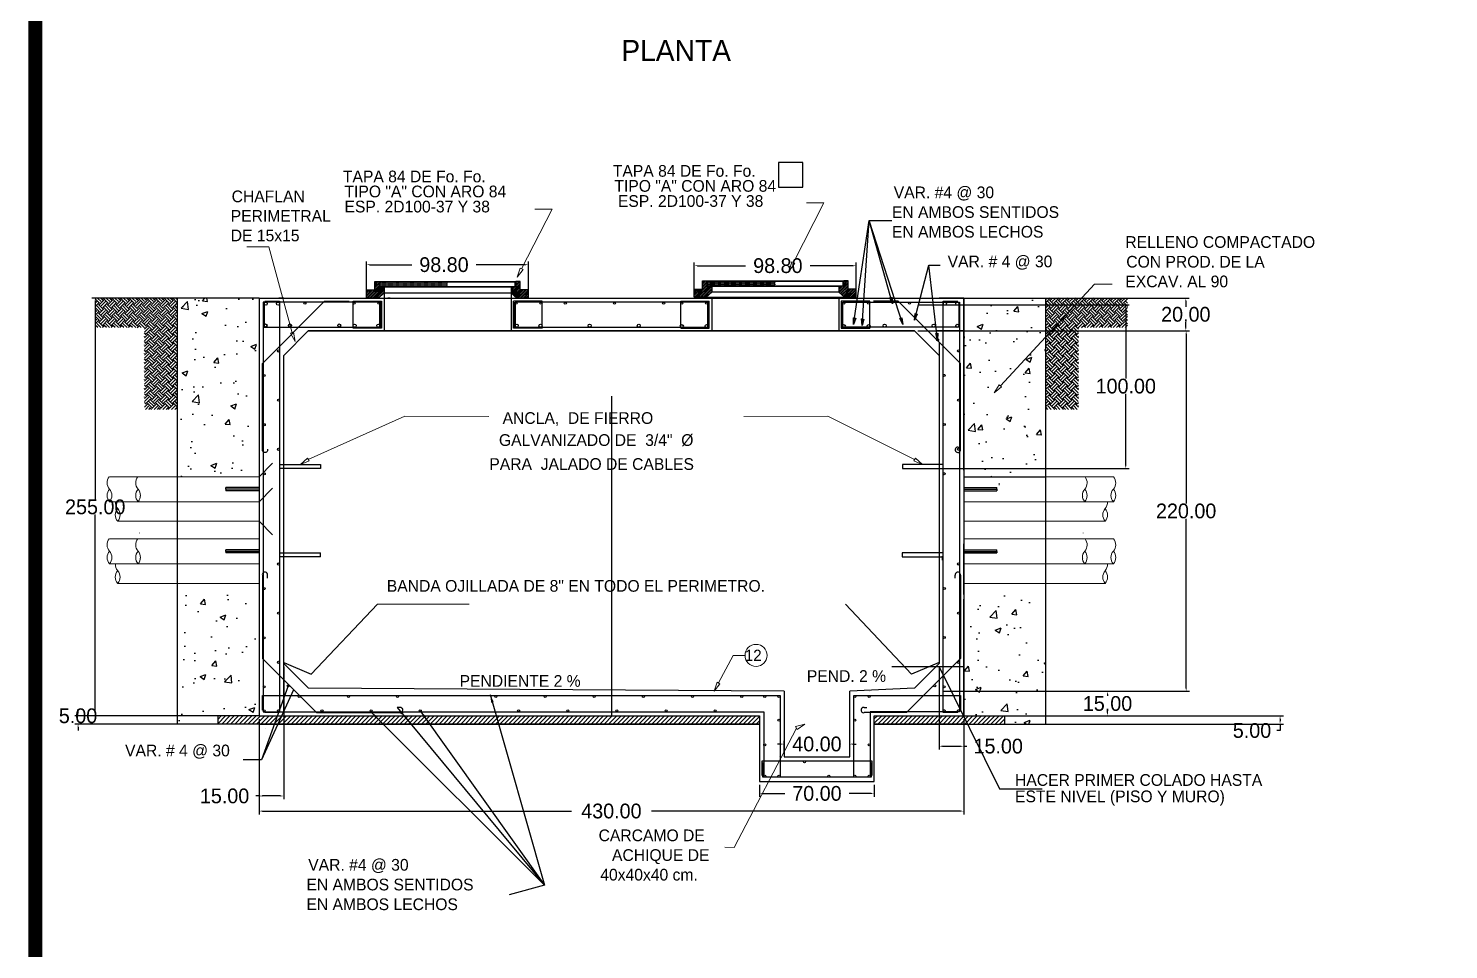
# Model space of a CAD drawing. Header units: centimetres. Extents: x 899 to 15869, y -2964 to 7534.
# Drawn here: x 12594 to 13461, y 6427 to 6990 of the extents above; entities that cross this region are included whole.
import ezdxf
from ezdxf.enums import TextEntityAlignment as Align

# ---------------------------------------------------------------- set-up
doc = ezdxf.new("R2010")
doc.units = ezdxf.units.CM
doc.header["$LTSCALE"] = 10
doc.header["$MEASUREMENT"] = 0
doc.linetypes.add('HIDDEN2', pattern=[0.1875, 0.125, -0.0625])
doc.layers.get('0').update_dxf_attribs({"linetype": 'CONTINUOUS'})
doc.layers.get('DEFPOINTS').update_dxf_attribs({"color": 2, "linetype": 'CONTINUOUS'})
for name, color, linetype in [('CONCRETO', 7, 'CONTINUOUS'), ('DIM', 7, 'CONTINUOUS'), ('Ductos', 30, 'CONTINUOUS'), ('HERRAJE', 13, 'CONTINUOUS'), ('MARCO', 7, 'CONTINUOUS'), ('REGISTRO', 1, 'CONTINUOUS'), ('TAPA', 120, 'CONTINUOUS'), ('TEXTOS', 7, 'CONTINUOUS'), ('TIERRA', 34, 'CONTINUOUS'), ('VARILLAS', 30, 'CONTINUOUS')]:
    doc.layers.add(name, color=color, linetype=linetype)
doc.styles.get("Standard").update_dxf_attribs({"font": ''})
doc.styles.get('Standard').set_extended_font_data('Zurich Ex BT')
doc.dimstyles.get("Standard").update_dxf_attribs({"dimtxt": 9, "dimasz": 2, "dimexe": 2, "dimexo": 2, "dimgap": 0.09, "dimtad": 0, "dimtih": 1, "dimtoh": 1, "dimzin": 0, "dimdsep": 46, "dimtxsty": 'Standard', "dimcen": 0.09, "dimadec": 0, "dimazin": 0, "dimtfac": 1, "dimtofl": 0, "dimtmove": 0, "dimatfit": 3, "dimfxl": 0, "dimtolj": 1, "dimtzin": 0, "dimarcsym": 0})
pattern_1 = [(45, (12397.302, 9034.315), (-1.3258252, 1.3258252), [])]
pattern_2 = [(45, (12123.3172, 6682.7084), (-0.8838835, 0.8838835), []), (45, (12123.3172, 6683.3334), (-0.8838835, 0.8838835), [])]
pattern_3 = [(45, (12323.3172, 6683.2032), (-0.8838835, 0.8838835), []), (45, (12323.3172, 6683.8282), (-0.8838835, 0.8838835), [])]

# ---------------------------------------------------------------- blocks, each defined once
blk = doc.blocks.new('_ClosedBlank')
at = {"color": 0, "linetype": 'ByBlock', "lineweight": -2}
for p, q in [((-1, 0.17), (0, 0)), ((-1, 0.17), (-1, -0.17)), ((0, 0), (-1, -0.17))]:
    blk.add_line(p, q, dxfattribs=at)
blk = doc.blocks.new('*D52')
at = {"layer": 'DEFPOINTS', "color": 0}
for p in [(13165, 6825), (13136.16, 6805), (13300.54, 6805)]:
    blk.add_point(p, dxfattribs=at)
at = {"layer": 'DIM', "color": 0, "lineweight": -2}
for p, q in [((13167, 6825), (13302.54, 6825)), ((13300.54, 6823), (13300.54, 6819.67)), ((13138.16, 6805), (13302.54, 6805)), ((13300.54, 6807), (13300.54, 6810.33))]:
    blk.add_line(p, q, dxfattribs=at)
at = {"layer": 'DIM', "color": 0}
for points in [[(13300.21, 6823), (13300.87, 6823), (13300.54, 6825)], [(13300.21, 6807), (13300.87, 6807), (13300.54, 6805)]]:
    blk.add_solid(points, dxfattribs=at)
at = {"layer": 'DIM', "color": 0, "insert": (13300.54, 6815), "char_height": 9, "attachment_point": 5}
blk.add_mtext('\\A1;20.00', dxfattribs=at)
blk = doc.blocks.new('*D53')
at = {"layer": 'DEFPOINTS', "color": 0}
for p in [(13190, 6570), (13358.06, 6570), (13190, 6565)]:
    blk.add_point(p, dxfattribs=at)
at = {"layer": 'DIM', "color": 0, "lineweight": -2}
for p, q in [((13192, 6570), (13360.06, 6570)), ((13192, 6565), (13360.06, 6565)), ((13358.06, 6561.02), (13356.06, 6561.02)), ((13358.06, 6568), (13358.06, 6567)), ((13358.06, 6565), (13358.06, 6561.02))]:
    blk.add_line(p, q, dxfattribs=at)
at = {"layer": 'DIM', "color": 0}
for points in [[(13357.73, 6568), (13358.4, 6568), (13358.06, 6570)], [(13357.73, 6567), (13358.4, 6567), (13358.06, 6565)]]:
    blk.add_solid(points, dxfattribs=at)
at = {"layer": 'DIM', "color": 0, "insert": (13340.94, 6561.02), "char_height": 9, "attachment_point": 5}
blk.add_mtext('\\A1;5.00', dxfattribs=at)
blk = doc.blocks.new('*D54')
at = {"layer": 'DEFPOINTS', "color": 0}
for p in [(13040.43, 6530.01), (13110.43, 6530.01), (13110.43, 6522.64)]:
    blk.add_point(p, dxfattribs=at)
at = {"layer": 'DIM', "color": 0, "lineweight": -2}
for p, q in [((13040.43, 6528.01), (13040.43, 6520.64)), ((13110.43, 6528.01), (13110.43, 6520.64)), ((13042.43, 6522.64), (13055.85, 6522.64)), ((13108.43, 6522.64), (13095.01, 6522.64))]:
    blk.add_line(p, q, dxfattribs=at)
at = {"layer": 'DIM', "color": 0}
for points in [[(13042.43, 6522.97), (13042.43, 6522.31), (13040.43, 6522.64)], [(13108.43, 6522.97), (13108.43, 6522.31), (13110.43, 6522.64)]]:
    blk.add_solid(points, dxfattribs=at)
at = {"layer": 'DIM', "color": 0, "insert": (13075.43, 6522.64), "char_height": 9, "attachment_point": 5}
blk.add_mtext('\\A1;70.00', dxfattribs=at)
blk = doc.blocks.new('*D55')
at = {"layer": 'DEFPOINTS', "color": 0}
for p in [(13095.43, 6552.79), (13055.43, 6545.01), (13095.43, 6545.01)]:
    blk.add_point(p, dxfattribs=at)
at = {"layer": 'DIM', "color": 0, "lineweight": -2}
for p, q in [((13053.43, 6552.79), (13051.43, 6552.79)), ((13055.43, 6547.01), (13055.43, 6554.79)), ((13095.43, 6547.01), (13095.43, 6554.79)), ((13097.43, 6552.79), (13099.43, 6552.79))]:
    blk.add_line(p, q, dxfattribs=at)
at = {"layer": 'DIM', "color": 0}
for points in [[(13053.43, 6553.12), (13053.43, 6552.46), (13055.43, 6552.79)], [(13097.43, 6553.12), (13097.43, 6552.46), (13095.43, 6552.79)]]:
    blk.add_solid(points, dxfattribs=at)
at = {"layer": 'DIM', "color": 0, "insert": (13075.43, 6552.79), "char_height": 9, "attachment_point": 5}
blk.add_mtext('\\A1;40.00', dxfattribs=at)
blk = doc.blocks.new('*D56')
at = {"layer": 'DEFPOINTS', "color": 0}
for p in [(12735, 6825), (12635, 6570), (12735, 6570)]:
    blk.add_point(p, dxfattribs=at)
at = {"layer": 'DIM', "color": 0, "lineweight": -2}
for p, q in [((12733, 6825), (12633, 6825)), ((12635, 6823), (12635, 6702.17)), ((12635, 6572), (12635, 6692.83)), ((12733, 6570), (12633, 6570))]:
    blk.add_line(p, q, dxfattribs=at)
at = {"layer": 'DIM', "color": 0}
for points in [[(12634.67, 6823), (12635.33, 6823), (12635, 6825)], [(12634.67, 6572), (12635.33, 6572), (12635, 6570)]]:
    blk.add_solid(points, dxfattribs=at)
at = {"layer": 'DIM', "color": 0, "insert": (12635, 6697.5), "char_height": 9, "attachment_point": 5}
blk.add_mtext('\\A1;255.00', dxfattribs=at)
blk = doc.blocks.new('*D57')
at = {"layer": 'DEFPOINTS', "color": 0}
for p in [(12710, 6570), (12624.51, 6565), (12710, 6565)]:
    blk.add_point(p, dxfattribs=at)
at = {"layer": 'DIM', "color": 0, "lineweight": -2}
for p, q in [((12708, 6570), (12622.51, 6570)), ((12624.51, 6572), (12624.51, 6574)), ((12708, 6565), (12622.51, 6565)), ((12624.51, 6563), (12624.51, 6561))]:
    blk.add_line(p, q, dxfattribs=at)
at = {"layer": 'DIM', "color": 0}
for points in [[(12624.18, 6572), (12624.85, 6572), (12624.51, 6570)], [(12624.18, 6563), (12624.85, 6563), (12624.51, 6565)]]:
    blk.add_solid(points, dxfattribs=at)
at = {"layer": 'DIM', "color": 0, "insert": (12624.51, 6570), "char_height": 9, "attachment_point": 5}
blk.add_mtext('\\A1;5.00', dxfattribs=at)
blk = doc.blocks.new('*D58')
at = {"layer": 'DEFPOINTS', "color": 0}
for p in [(12899.4, 6845.3), (12800.6, 6825), (12899.4, 6825)]:
    blk.add_point(p, dxfattribs=at)
at = {"layer": 'DIM', "color": 0, "lineweight": -2}
for p, q in [((12800.6, 6827), (12800.6, 6847.3)), ((12899.4, 6827), (12899.4, 6847.3)), ((12802.6, 6845.3), (12828.17, 6845.3)), ((12897.4, 6845.3), (12867.5, 6845.3))]:
    blk.add_line(p, q, dxfattribs=at)
at = {"layer": 'DIM', "color": 0}
for points in [[(12802.6, 6845.63), (12802.6, 6844.96), (12800.6, 6845.3)], [(12897.4, 6845.63), (12897.4, 6844.96), (12899.4, 6845.3)]]:
    blk.add_solid(points, dxfattribs=at)
at = {"layer": 'DIM', "color": 0, "insert": (12847.83, 6845.3), "char_height": 9, "attachment_point": 5}
blk.add_mtext('\\A1;98.80', dxfattribs=at)
blk = doc.blocks.new('*D59')
at = {"layer": 'DEFPOINTS', "color": 0}
for p in [(13099.4, 6844.69), (13000.6, 6825.49), (13099.4, 6825.49)]:
    blk.add_point(p, dxfattribs=at)
at = {"layer": 'DIM', "color": 0, "lineweight": -2}
for p, q in [((13000.6, 6827.49), (13000.6, 6846.69)), ((13002.6, 6844.69), (13031.91, 6844.69)), ((13097.4, 6844.69), (13071.25, 6844.69)), ((13099.4, 6827.49), (13099.4, 6846.69))]:
    blk.add_line(p, q, dxfattribs=at)
at = {"layer": 'DIM', "color": 0}
for points in [[(13002.6, 6845.03), (13002.6, 6844.36), (13000.6, 6844.69)], [(13097.4, 6845.03), (13097.4, 6844.36), (13099.4, 6844.69)]]:
    blk.add_solid(points, dxfattribs=at)
at = {"layer": 'DIM', "color": 0, "insert": (13051.58, 6844.69), "char_height": 9, "attachment_point": 5}
blk.add_mtext('\\A1;98.80', dxfattribs=at)
blk = doc.blocks.new('*D60')
at = {"layer": 'DEFPOINTS', "color": 0}
for p in [(13150, 6585), (13252.77, 6585), (13165, 6570)]:
    blk.add_point(p, dxfattribs=at)
at = {"layer": 'DIM', "color": 0, "lineweight": -2}
for p, q in [((13152, 6585), (13254.77, 6585)), ((13252.77, 6583), (13252.77, 6582.17)), ((13167, 6570), (13254.77, 6570)), ((13252.77, 6572), (13252.77, 6572.83))]:
    blk.add_line(p, q, dxfattribs=at)
at = {"layer": 'DIM', "color": 0}
for points in [[(13252.44, 6583), (13253.11, 6583), (13252.77, 6585)], [(13252.44, 6572), (13253.11, 6572), (13252.77, 6570)]]:
    blk.add_solid(points, dxfattribs=at)
at = {"layer": 'DIM', "color": 0, "insert": (13252.77, 6577.5), "char_height": 9, "attachment_point": 5}
blk.add_mtext('\\A1;15.00', dxfattribs=at)
blk = doc.blocks.new('*D61')
at = {"layer": 'DEFPOINTS', "color": 0}
for p in [(13135, 6805), (13150, 6585), (13300.75, 6585)]:
    blk.add_point(p, dxfattribs=at)
at = {"layer": 'DIM', "color": 0, "lineweight": -2}
for p, q in [((13137, 6805), (13302.75, 6805)), ((13300.75, 6803), (13300.75, 6699.67)), ((13300.75, 6587), (13300.75, 6690.33)), ((13152, 6585), (13302.75, 6585))]:
    blk.add_line(p, q, dxfattribs=at)
at = {"layer": 'DIM', "color": 0}
for points in [[(13300.42, 6803), (13301.09, 6803), (13300.75, 6805)], [(13300.42, 6587), (13301.09, 6587), (13300.75, 6585)]]:
    blk.add_solid(points, dxfattribs=at)
at = {"layer": 'DIM', "color": 0, "insert": (13300.75, 6695), "char_height": 9, "attachment_point": 5}
blk.add_mtext('\\A1;220.00', dxfattribs=at)
blk = doc.blocks.new('*D62')
at = {"layer": 'DEFPOINTS', "color": 0}
for p in [(13135, 6820.87), (13135, 6720.87), (13263.9, 6720.87)]:
    blk.add_point(p, dxfattribs=at)
at = {"layer": 'DIM', "color": 0, "lineweight": -2}
for p, q in [((13137, 6820.87), (13265.9, 6820.87)), ((13263.9, 6818.87), (13263.9, 6775.85)), ((13263.9, 6722.87), (13263.9, 6766.52)), ((13137, 6720.87), (13265.9, 6720.87))]:
    blk.add_line(p, q, dxfattribs=at)
at = {"layer": 'DIM', "color": 0}
for points in [[(13263.57, 6818.87), (13264.23, 6818.87), (13263.9, 6820.87)], [(13263.57, 6722.87), (13264.23, 6722.87), (13263.9, 6720.87)]]:
    blk.add_solid(points, dxfattribs=at)
at = {"layer": 'DIM', "color": 0, "insert": (13263.9, 6771.19), "char_height": 9, "attachment_point": 5}
blk.add_mtext('\\A1;100.00', dxfattribs=at)
blk = doc.blocks.new('*D63')
at = {"layer": 'DEFPOINTS', "color": 0}
for p in [(12735, 6570), (13165, 6570), (13165, 6511.88)]:
    blk.add_point(p, dxfattribs=at)
at = {"layer": 'DIM', "color": 0, "lineweight": -2}
for p, q in [((12735, 6568), (12735, 6509.88)), ((13165, 6568), (13165, 6509.88)), ((12737, 6511.88), (12925.61, 6511.88)), ((13163, 6511.88), (12974.39, 6511.88))]:
    blk.add_line(p, q, dxfattribs=at)
at = {"layer": 'DIM', "color": 0}
for points in [[(12737, 6512.22), (12737, 6511.55), (12735, 6511.88)], [(13163, 6512.22), (13163, 6511.55), (13165, 6511.88)]]:
    blk.add_solid(points, dxfattribs=at)
at = {"layer": 'DIM', "color": 0, "insert": (12950, 6511.88), "char_height": 9, "attachment_point": 5}
blk.add_mtext('\\A1;430.00', dxfattribs=at)
blk = doc.blocks.new('*D64')
at = {"layer": 'DEFPOINTS', "color": 0}
for p in [(12750, 6602), (12735, 6570), (12735, 6521.1)]:
    blk.add_point(p, dxfattribs=at)
at = {"layer": 'DIM', "color": 0, "lineweight": -2}
for p, q in [((12750, 6600), (12750, 6519.1)), ((12735, 6568), (12735, 6519.1)), ((12735, 6521.1), (12733, 6521.1)), ((12748, 6521.1), (12737, 6521.1))]:
    blk.add_line(p, q, dxfattribs=at)
at = {"layer": 'DIM', "color": 0}
for points in [[(12737, 6521.43), (12737, 6520.76), (12735, 6521.1)], [(12748, 6521.43), (12748, 6520.76), (12750, 6521.1)]]:
    blk.add_solid(points, dxfattribs=at)
at = {"layer": 'DIM', "color": 0, "insert": (12713.94, 6521.1), "char_height": 9, "attachment_point": 5}
blk.add_mtext('\\A1;15.00', dxfattribs=at)
blk = doc.blocks.new('*D65')
at = {"layer": 'DEFPOINTS', "color": 0}
for p in [(13150, 6602), (13165, 6570), (13165, 6551.47)]:
    blk.add_point(p, dxfattribs=at)
at = {"layer": 'DIM', "color": 0, "lineweight": -2}
for p, q in [((13150, 6600), (13150, 6549.47)), ((13165, 6568), (13165, 6549.47)), ((13152, 6551.47), (13163, 6551.47)), ((13165, 6551.47), (13167, 6551.47))]:
    blk.add_line(p, q, dxfattribs=at)
at = {"layer": 'DIM', "color": 0}
for points in [[(13152, 6551.81), (13152, 6551.14), (13150, 6551.47)], [(13163, 6551.81), (13163, 6551.14), (13165, 6551.47)]]:
    blk.add_solid(points, dxfattribs=at)
at = {"layer": 'DIM', "color": 0, "insert": (13186.06, 6551.47), "char_height": 9, "attachment_point": 5}
blk.add_mtext('\\A1;15.00', dxfattribs=at)
blk = doc.blocks.new('Marco-Reg')
at = {"layer": 'MARCO', "linetype": 'Continuous', "const_width": 8.47}
blk.add_lwpolyline([(15865, 5416.35), (15865, 7530), (12598.45, 7530), (12598.45, 5416.35)], close=True, dxfattribs=at)

msp = doc.modelspace()

# ---------------------------------------------------------------- hatches: boundary and pattern name
at = {"layer": 'CONCRETO'}
h = msp.add_hatch(dxfattribs=at)
h.set_pattern_fill('AR-CONC', color=256, scale=5, style=0)
h.set_pattern_definition([(50, (-5869.27, 566.25), (35.86301, -3.137607), [3.75, -41.25]), (355, (-5869.27, 566.25), (-6.93757, 37.60961), [3, -33]), (100.4514, (-5866.282, 565.99), (28.92547, 34.47198), [3.18701, -35.057106]), (46.1842, (-5869.27, 576.25), (53.36205, -8.27595), [5.625, -61.875]), (96.6356, (-5864.824, 575.56), (46.73314, 48.7059), [4.78051, -52.58565]), (351.1842, (-5869.27, 576.25), (46.7331, 48.70593), [4.5, -49.5]), (21, (-5864.27, 573.75), (29.845353, -20.130945), [3.75, -41.25]), (326, (-5864.27, 573.75), (12.165767, 36.2575), [3, -33]), (71.4514, (-5861.784, 572.074), (42.01113, 16.126525), [3.18701, -35.057106]), (37.5, (-5869.271, 566.251), (0.607993, 16.644693), [0, -32.6, 0, -33.5, 0, -33.125]), (7.5, (-5869.271, 566.251), (13.153477, 19.720586), [0, -19.1, 0, -31.85, 0, -12.625]), (327.5, (-5880.421, 566.251), (26.691122, -1.127744), [0, -12.5, 0, -39, 0, -51.75]), (317.5, (-5885.42, 566.25), (29.159308, 5.00525), [0, -16.25, 0, -25.9, 0, -36.75])])
h.paths.add_polyline_path([(13165, 6715.884), (13215, 6715.884), (13215, 6801.223), (13187.397, 6771.4), (13188.096, 6770.752), (13183.512, 6767.202), (13186.697, 6772.047), (13187.397, 6771.4), (13215, 6801.223), (13215, 6805), (13215, 6825), (13165, 6825)])
h.paths.add_polyline_path([(13165, 6644), (13165, 6570), (13190, 6570), (13190, 6565), (13215, 6565), (13215, 6644)])
h.paths.add_polyline_path([(12685, 6565), (12710, 6565), (12710, 6570), (12735, 6570), (12735, 6644), (12685, 6644)])
h.paths.add_polyline_path([(12685, 6715.884), (12735, 6715.884), (12735, 6717.5), (12735, 6825), (12685, 6825)])
h = msp.add_hatch(dxfattribs=at)
h.set_pattern_fill('ANSI31', color=256, scale=15, style=0)
h.set_pattern_definition(pattern_1)
h.paths.add_polyline_path([(13040.427, 6570), (12735, 6570), (12710, 6570), (12710, 6565), (12735, 6565), (13040.427, 6565)])
at = {"layer": 'HERRAJE'}
h = msp.add_hatch(dxfattribs=at)
h.set_pattern_fill('STEEL', color=256, scale=10, style=0)
h.set_pattern_definition(pattern_2)
h.paths.add_polyline_path([(12805.6, 6830), (12800.6, 6830), (12800.6, 6825), (12807.75, 6825), (12811.25, 6828), (12811.25, 6831.8), (12808.25, 6831.8), (12808.25, 6835), (12805.6, 6835)])
h = msp.add_hatch(dxfattribs=at)
h.set_pattern_fill('STEEL', color=256, scale=10, style=0)
h.set_pattern_definition(pattern_2)
h.paths.add_polyline_path([(12894.4, 6830), (12894.4, 6835), (12891.75, 6835), (12891.75, 6831.8), (12888.75, 6831.8), (12888.75, 6828), (12892.25, 6825), (12899.4, 6825), (12899.4, 6830)])
h = msp.add_hatch(dxfattribs=at)
h.set_pattern_fill('STEEL', color=256, scale=10, style=0)
h.set_pattern_definition(pattern_3)
h.paths.add_polyline_path([(13005.6, 6830.495), (13000.6, 6830.495), (13000.6, 6825.495), (13007.75, 6825.495), (13011.25, 6828.495), (13011.25, 6832.295), (13008.25, 6832.295), (13008.25, 6835.495), (13005.6, 6835.495)])
h = msp.add_hatch(dxfattribs=at)
h.set_pattern_fill('STEEL', color=256, scale=10, style=0)
h.set_pattern_definition(pattern_3)
h.paths.add_polyline_path([(13094.4, 6830.495), (13094.4, 6835.495), (13091.75, 6835.495), (13091.75, 6832.295), (13088.75, 6832.295), (13088.75, 6828.495), (13092.25, 6825.495), (13099.4, 6825.495), (13099.4, 6830.495)])
at = {"layer": 'TAPA'}
h = msp.add_hatch(dxfattribs=at)
h.set_pattern_fill('DOTS', color=256, scale=10, style=0)
h.set_pattern_definition([(0, (12808, 6831.8), (0.3125, 0.625), [0, -0.625])])
h.paths.add_polyline_path([(12808.85, 6834.8), (12808.85, 6831.8), (12850, 6831.8), (12850, 6834.8)])
h = msp.add_hatch(dxfattribs=at)
h.set_pattern_fill('DOTS', color=256, scale=10, style=0)
h.set_pattern_definition([(0, (13008, 6832.2947), (0.3125, 0.625), [0, -0.625])])
h.paths.add_polyline_path([(13008.85, 6835.295), (13008.85, 6832.295), (13050, 6832.295), (13050, 6835.295)])
at = {"layer": 'TEXTOS'}
h = msp.add_hatch(dxfattribs=at)
h.set_pattern_fill('ANSI31', color=256, scale=15, style=0)
h.set_pattern_definition(pattern_1)
h.paths.add_polyline_path([(13190, 6570), (13165, 6570), (13110.427, 6570), (13110.427, 6565), (13165, 6565), (13190, 6565)])
at = {"layer": 'TIERRA'}
h = msp.add_hatch(dxfattribs=at)
h.set_pattern_fill('EARTH', color=256, scale=15, angle=45, style=0)
h.set_pattern_definition([(135, (16137.8213, 5538.377), (-4e-16, 5.303301), [3.75, -3.75]), (135, (16138.8157, 5539.3715), (-4e-16, 5.303301), [3.75, -3.75]), (135, (16139.81, 5540.366), (-4e-16, 5.303301), [3.75, -3.75]), (45, (16139.81, 5541.0288), (5.303301, 4e-16), [3.75, -3.75]), (45, (16138.8157, 5542.023), (5.303301, 4e-16), [3.75, -3.75]), (45, (16137.8213, 5543.0175), (5.303301, 4e-16), [3.75, -3.75])])
h.paths.add_polyline_path([(12685, 6825), (12635, 6825), (12635, 6807), (12665, 6807), (12665, 6757), (12685, 6757), (12685, 6805)])
h = msp.add_hatch(dxfattribs=at)
h.set_pattern_fill('EARTH', color=256, scale=15, angle=45, style=0)
h.set_pattern_definition([(45, (9762.1787, 5538.377), (4e-16, 5.303301), [3.75, -3.75]), (45, (9761.1843, 5539.3715), (4e-16, 5.303301), [3.75, -3.75]), (45, (9760.19, 5540.366), (4e-16, 5.303301), [3.75, -3.75]), (135, (9760.19, 5541.0288), (-5.303301, 4e-16), [3.75, -3.75]), (135, (9761.1843, 5542.023), (-5.303301, 4e-16), [3.75, -3.75]), (135, (9762.1787, 5543.0175), (-5.303301, 4e-16), [3.75, -3.75])])
h.paths.add_polyline_path([(13215, 6825), (13265, 6825), (13265, 6807), (13235, 6807), (13235, 6757), (13215, 6757), (13215, 6805)])

# ---------------------------------------------------------------- linework, layer by layer
at = {"layer": 'CONCRETO'}
msp.add_line((12735, 6565), (13040.427, 6565), dxfattribs=at)
at = {"layer": 'DIM'}
msp.add_lwpolyline([(13051.918, 6892.725), (13066.918, 6892.725), (13066.918, 6907.725), (13051.918, 6907.725)], close=True, dxfattribs=at)
at = {"layer": 'Ductos'}
for p, q in [((12735, 6715.884), (12743.195, 6724.112)), ((12714.763, 6708.284), (12714.763, 6709.284)), ((12735, 6709.284), (12714.763, 6709.284)), ((12735, 6708.284), (12714.763, 6708.284)), ((12714.763, 6708.284), (12714.763, 6707.284)), ((12735, 6700.684), (12743.195, 6708.912)), ((13165, 6709.284), (13185.237, 6709.284)), ((13165, 6708.284), (13185.237, 6708.284)), ((13185.237, 6708.284), (13185.237, 6709.284)), ((13185.237, 6708.284), (13185.237, 6707.284)), ((12735, 6707.284), (12714.763, 6707.284)), ((13165, 6707.284), (13185.237, 6707.284)), ((12735, 6688.762), (12743.186, 6680.57)), ((12714.763, 6670.397), (12714.763, 6671.397)), ((12735, 6671.397), (12714.763, 6671.397)), ((12735, 6670.397), (12714.763, 6670.397)), ((12714.763, 6670.397), (12714.763, 6669.397)), ((12735, 6669.397), (12714.763, 6669.397)), ((13165, 6671.397), (13185.237, 6671.397)), ((13165, 6670.397), (13185.237, 6670.397)), ((13165, 6669.397), (13185.237, 6669.397)), ((13185.237, 6670.397), (13185.237, 6671.397)), ((13185.237, 6670.397), (13185.237, 6669.397))]:
    msp.add_line(p, q, dxfattribs=at)
at = {"layer": 'Ductos', "lineweight": 5}
for p, q in [((12643.676, 6715.884), (12735, 6715.884)), ((12656.988, 6715.775), (12656.988, 6715.884)), ((12661.123, 6715.884), (12735, 6715.884)), ((13256.324, 6715.884), (13165, 6715.884)), ((13238.877, 6715.884), (13165, 6715.884)), ((13243.012, 6715.775), (13243.012, 6715.884)), ((12643.676, 6700.684), (12735, 6700.684)), ((12656.988, 6700.575), (12656.988, 6700.684)), ((12661.123, 6700.684), (12735, 6700.684)), ((12662.014, 6703.852), (12662.014, 6703.962)), ((13256.324, 6700.684), (13165, 6700.684)), ((13238.877, 6700.684), (13165, 6700.684)), ((13237.986, 6703.852), (13237.986, 6703.962)), ((13243.012, 6700.575), (13243.012, 6700.684)), ((12648.702, 6688.762), (12735, 6688.762)), ((13251.298, 6688.762), (13165, 6688.762)), ((12643.676, 6677.997), (12735, 6677.997)), ((12656.988, 6677.888), (12656.988, 6677.997)), ((12661.123, 6677.997), (12735, 6677.997)), ((12662.014, 6681.514), (12662.014, 6681.623)), ((13256.324, 6677.997), (13165, 6677.997)), ((13238.877, 6677.997), (13165, 6677.997)), ((13237.986, 6681.514), (13237.986, 6681.623)), ((13243.012, 6677.888), (13243.012, 6677.997)), ((12662.014, 6665.965), (12662.014, 6666.075)), ((13237.986, 6665.965), (13237.986, 6666.075)), ((12643.676, 6662.797), (12735, 6662.797)), ((12656.988, 6662.688), (12656.988, 6662.797)), ((12661.123, 6662.797), (12735, 6662.797)), ((13256.324, 6662.797), (13165, 6662.797)), ((13238.877, 6662.797), (13165, 6662.797)), ((13243.012, 6662.688), (13243.012, 6662.797)), ((12648.702, 6650.875), (12735, 6650.875)), ((13251.298, 6650.875), (13165, 6650.875))]:
    msp.add_line(p, q, dxfattribs=at)
at = {"layer": 'Ductos', "linetype": 'HIDDEN2', "lineweight": 5}
msp.add_line((13186.565, 6712.062), (13186.565, 6710.698), dxfattribs=at)
at = {"layer": 'Ductos', "lineweight": 5}
for centre, start, end in [((12648.07, 6712.221), 141.152664, 221.185925), ((12648.07, 6704.53), 138.814075, 221.185925), ((12639.281, 6704.53), 318.814075, 41.185925), ((12665.518, 6712.221), 141.152664, 221.185925), ((12665.518, 6704.53), 138.814075, 221.185925), ((12656.729, 6704.53), 318.814075, 41.185925), ((13243.271, 6704.53), 138.814075, 221.185925), ((13234.482, 6712.221), 318.814075, 38.847336), ((13234.482, 6704.53), 318.814075, 41.185925), ((13260.719, 6704.53), 138.814075, 221.185925), ((13251.93, 6712.221), 318.814075, 38.847336), ((13251.93, 6704.53), 318.814075, 41.185925), ((12653.096, 6700.298), 176.208361, 221.185925), ((13246.904, 6700.298), 318.814075, 3.791639), ((12653.096, 6692.607), 138.814075, 221.185925), ((12644.307, 6692.607), 318.814075, 41.185925), ((13255.693, 6692.607), 138.814075, 221.185925), ((13246.904, 6692.607), 318.814075, 41.185925), ((12648.07, 6674.334), 141.152664, 221.185925), ((12665.518, 6674.334), 141.152664, 221.185925), ((13234.482, 6674.334), 318.814075, 38.847336), ((13251.93, 6674.334), 318.814075, 38.847336), ((12648.07, 6666.643), 138.814075, 221.185925), ((12639.281, 6666.643), 318.814075, 41.185925), ((12665.518, 6666.643), 138.814075, 221.185925), ((12656.729, 6666.643), 318.814075, 41.185925), ((13243.271, 6666.643), 138.814075, 221.185925), ((13234.482, 6666.643), 318.814075, 41.185925), ((13260.719, 6666.643), 138.814075, 221.185925), ((13251.93, 6666.643), 318.814075, 41.185925), ((12653.096, 6662.411), 176.208361, 221.185925), ((12653.096, 6654.72), 138.814075, 221.185925), ((12644.307, 6654.72), 318.814075, 41.185925), ((13255.693, 6654.72), 138.814075, 221.185925), ((13246.904, 6662.411), 318.814075, 3.791639), ((13246.904, 6654.72), 318.814075, 41.185925)]:
    msp.add_arc(centre, 5.84, start, end, dxfattribs=at)
at = {"layer": 'HERRAJE'}
for p, q in [((12808.25, 6835), (12891.75, 6835)), ((12811.25, 6831.8), (12888.75, 6831.8)), ((13008.25, 6835.495), (13091.75, 6835.495)), ((13011.25, 6832.295), (13088.75, 6832.295)), ((12807.75, 6825), (12892.25, 6825)), ((12888.75, 6828), (12811.25, 6828)), ((13007.75, 6825.495), (13092.25, 6825.495)), ((13088.75, 6828.495), (13011.25, 6828.495))]:
    msp.add_line(p, q, dxfattribs=at)
for points in [[(12800.6, 6830), (12805.6, 6830), (12805.6, 6835), (12808.25, 6835), (12808.25, 6831.8), (12811.25, 6831.8), (12811.25, 6828), (12807.75, 6825), (12800.6, 6825)], [(12891.75, 6835), (12891.75, 6831.8), (12888.75, 6831.8), (12888.75, 6828), (12892.25, 6825), (12899.4, 6825), (12899.4, 6830), (12894.4, 6830), (12894.4, 6835)], [(13000.6, 6830.495), (13005.6, 6830.495), (13005.6, 6835.495), (13008.25, 6835.495), (13008.25, 6832.295), (13011.25, 6832.295), (13011.25, 6828.495), (13007.75, 6825.495), (13000.6, 6825.495)], [(13091.75, 6835.495), (13091.75, 6832.295), (13088.75, 6832.295), (13088.75, 6828.495), (13092.25, 6825.495), (13099.4, 6825.495), (13099.4, 6830.495), (13094.4, 6830.495), (13094.4, 6835.495)]]:
    msp.add_lwpolyline(points, close=True, dxfattribs=at)
at = {"layer": 'REGISTRO'}
for p, q in [((12735, 6825), (12685, 6825)), ((12685, 6825), (12685, 6660.01)), ((12735, 6825), (12735, 6717.5)), ((12735, 6825), (13165, 6825)), ((12811.25, 6828), (12811.25, 6805)), ((12888.75, 6828), (12888.75, 6805)), ((12888.75, 6822.522), (12888.75, 6807.175)), ((12888.75, 6822.522), (12888.75, 6807.175)), ((12907.65, 6822.522), (12907.65, 6823.022)), ((12992.35, 6822.522), (12992.35, 6823.022)), ((13011.25, 6825.495), (13011.25, 6805.02)), ((13088.75, 6825.495), (13088.75, 6806.72)), ((13088.75, 6822.522), (13088.75, 6807.175)), ((13088.75, 6822.522), (13088.75, 6807.175)), ((13088.75, 6822.522), (13088.75, 6805)), ((13165, 6825), (13165, 6675)), ((13165, 6825), (13215, 6825)), ((13215, 6825), (13215, 6725)), ((12765, 6805), (13135, 6805)), ((12907.65, 6807.175), (12907.65, 6806.675)), ((12950, 6805), (13100, 6805)), ((12992.35, 6807.175), (12992.35, 6806.675)), ((13107.65, 6807.175), (13107.65, 6806.675)), ((13148.423, 6805), (13150, 6805)), ((13215, 6805), (13215, 6705)), ((12735, 6717.5), (12735, 6570)), ((12748, 6723.375), (12772.38, 6723.375)), ((12772.38, 6720.875), (12748, 6720.875)), ((12772.38, 6723.375), (12772.38, 6720.875)), ((13152, 6723.375), (13127.62, 6723.375)), ((13127.62, 6723.375), (13127.62, 6720.875)), ((13127.62, 6720.875), (13152, 6720.875)), ((13215, 6725), (13215, 6700.01)), ((13165, 6715.884), (13215, 6715.884)), ((13215, 6700.01), (13215, 6565)), ((13165, 6675), (13165, 6644)), ((12748.087, 6669.574), (12772.468, 6669.574)), ((12772.468, 6667.074), (12748.087, 6667.074)), ((12772.468, 6667.074), (12772.468, 6669.574)), ((13151.913, 6669.574), (13127.532, 6669.574)), ((13127.532, 6669.574), (13127.532, 6667.074)), ((13127.532, 6667.074), (13151.913, 6667.074)), ((13152, 6667.5), (13152, 6665)), ((12685, 6660.01), (12685, 6565)), ((13165, 6644), (13165, 6570)), ((13165, 6570), (13165, 6641.227)), ((13165, 6641.227), (13165, 6585)), ((12750, 6602), (12765.099, 6586.901)), ((13165, 6600), (13121.175, 6600)), ((13165, 6570), (13165, 6600)), ((13055.427, 6585.007), (12765.099, 6586.901)), ((13055.427, 6585.007), (13055.427, 6545.007)), ((13095.427, 6545.007), (13095.427, 6585.007)), ((12710, 6565), (12710, 6570)), ((12735, 6570), (13040.427, 6570)), ((13040.427, 6570), (13040.427, 6530.007)), ((13110.427, 6570), (13165, 6570)), ((13110.427, 6530.007), (13110.427, 6570)), ((13165, 6570), (13190, 6570)), ((13190, 6565), (13190, 6570)), ((12710, 6565), (12685, 6565)), ((13040.427, 6565), (12735, 6565)), ((13190, 6565), (13215, 6565)), ((13055.427, 6545.007), (13095.427, 6545.007)), ((13040.427, 6530.007), (13110.427, 6530.007))]:
    msp.add_line(p, q, dxfattribs=at)
for points in [[(12738.5, 6823.022), (12747.5, 6823.022), (12747.5, 6572)], [(12750, 6572.5), (12750, 6790), (12765, 6805), (13135, 6805), (13150, 6790), (13150, 6602)], [(13150, 6798.008), (13150, 6602), (13135, 6587), (13095.427, 6585)], [(12750, 6602), (12750, 6790)], [(13097.927, 6533.314), (13097.927, 6582.5), (13163, 6582.5), (13163, 6573.5)], [(13041.927, 6533.507), (13041.927, 6542.507), (13108.927, 6542.507), (13108.927, 6533.507)], [(13108.427, 6541.507), (13108.427, 6532.507), (13042.427, 6532.507), (13042.427, 6541.507)]]:
    msp.add_lwpolyline(points, dxfattribs=at)
at = {"layer": 'TAPA'}
for points in [[(12808.85, 6834.8), (12891.15, 6834.8), (12891.15, 6831.8), (12808.85, 6831.8)], [(13008.85, 6835.295), (13091.15, 6835.295), (13091.15, 6832.295), (13008.85, 6832.295)]]:
    msp.add_lwpolyline(points, close=True, dxfattribs=at)
at = {"layer": 'TEXTOS'}
for p, q in [((12735, 6825), (12685, 6825)), ((12735, 6825), (12815, 6825)), ((12735, 6825), (12775, 6825)), ((12750, 6825), (12747, 6825)), ((12815, 6825), (12813.6, 6825)), ((13165, 6825), (13150, 6825)), ((13150, 6825), (13153, 6825)), ((13165, 6720), (13165, 6825)), ((13165, 6825), (13165, 6805)), ((13165, 6825), (13165, 6725)), ((13215, 6825), (13215, 6805)), ((13135, 6805), (12765, 6805)), ((13165, 6805), (13148.423, 6805)), ((13165, 6805), (13165, 6720)), ((13165, 6805), (13165, 6720)), ((13165, 6805), (13165, 6720)), ((13215, 6805), (13215, 6757)), ((13150, 6798.008), (13150, 6602)), ((12950, 6765), (12950, 6570)), ((13165, 6644), (13165, 6675)), ((13165, 6675), (13165, 6644)), ((13152, 6665), (13152, 6667.5)), ((13040.427, 6585.007), (13040.427, 6585)), ((13043.427, 6585.007), (13043.427, 6585)), ((13052.427, 6585.007), (13052.427, 6585)), ((13053.427, 6585.007), (13053.427, 6585)), ((13097.427, 6585), (13097.427, 6585.007)), ((13098.427, 6585), (13098.427, 6585.007)), ((13107.427, 6585), (13107.427, 6585.007)), ((13165, 6570), (13165, 6585)), ((12735, 6570), (12710, 6570)), ((13125, 6569.485), (13125.537, 6570)), ((12735, 6565), (12710, 6565)), ((12735, 6565), (12750, 6565)), ((12739, 6562.153), (12739, 6562.153)), ((13165, 6565), (13110.427, 6565)), ((13110.427, 6565), (13165, 6565)), ((13165, 6565), (13150, 6565)), ((13165, 6565), (13190, 6565)), ((13052.427, 6545.007), (13052.427, 6545.007)), ((13052.427, 6545.007), (13052.427, 6545.007))]:
    msp.add_line(p, q, dxfattribs=at)
at = {"layer": 'TEXTOS', "lineweight": 5}
for p, q in [((13165, 6650.875), (13224.982, 6650.875)), ((13204.488, 6650.875), (13165, 6650.875)), ((12807.172, 6638.13), (12863.142, 6638.13))]:
    msp.add_line(p, q, dxfattribs=at)
for points in [[(13061.04, 6846.726), (13079.607, 6883.067), (13069.1, 6883.067)], [(12895.194, 6842.867), (12913.762, 6879.207), (12903.254, 6879.207)], [(12755.131, 6803.793), (12741.004, 6856.265), (12727.461, 6856.265)], [(12765.015, 6726.446), (12823.929, 6752.944), (12875.121, 6752.788)], [(13134.985, 6726.446), (13082.06, 6752.944), (13030.867, 6752.788)], [(13015.317, 6590.057), (13024.214, 6606.899), (13031.58, 6606.899)], [(13062.867, 6562.542), (13025.005, 6489.587), (13019.286, 6489.786)]]:
    msp.add_lwpolyline(points, dxfattribs=at)
at = {"layer": 'TEXTOS', "lineweight": 5, "extrusion": (0, 0, -1)}
msp.add_lwpolyline([(-13187.397, 6771.4), (-13244.749, 6833.366), (-13255.588, 6833.366)], dxfattribs=at)
at = {"layer": 'TEXTOS', "lineweight": 5}
msp.add_circle((13038.302, 6606.899), 6.722, dxfattribs=at)
at = {"layer": 'VARILLAS'}
for p, q in [((12907.65, 6823.022), (12890.25, 6823.022)), ((12890.25, 6806.675), (12890.25, 6823.022)), ((12907.65, 6807.175), (12907.65, 6822.522)), ((12992.35, 6823.022), (13009.75, 6823.022)), ((12992.35, 6807.175), (12992.35, 6822.522)), ((13008.75, 6807.175), (13008.75, 6822.522)), ((13009.75, 6806.675), (13009.75, 6823.022)), ((12907.65, 6806.675), (12890.25, 6806.675)), ((12992.35, 6806.675), (13009.75, 6806.675)), ((13159.831, 6654.07), (13159.833, 6655.865)), ((13163, 6655.8), (13163, 6605)), ((13163, 6605), (13130.048, 6571.971)), ((13042.427, 6585), (13042.427, 6585.007)), ((13104.186, 6575.138), (13105.788, 6575.138)), ((13130.048, 6571.971), (13104.248, 6571.971))]:
    msp.add_line(p, q, dxfattribs=at)
for points in [[(12740.167, 6732.659, -1.1962243), (12737, 6732.598), (12737, 6734.2), (12737, 6785), (12775, 6823.022), (12790, 6823.022)], [(13162.5, 6733.528, 5.9265539), (13163, 6732.598), (13163, 6734.2), (13163, 6785), (13125, 6823.022), (13110, 6823.022)], [(12740.169, 6654.07), (12740.167, 6655.865, 1.1962243), (12737, 6655.8), (12737, 6605), (12769.952, 6571.971), (12820.752, 6571.971, 1.1962243), (12820.814, 6575.138), (12819.212, 6575.138)]]:
    msp.add_lwpolyline(points, format="xyb", dxfattribs=at)
for points in [[(12808.75, 6807.175), (12808.75, 6822.522), (12737.5, 6822.522), (12737.5, 6717.5)], [(12738, 6821.924), (12738, 6807.175), (12809.25, 6807.175), (12809.25, 6822.486)], [(12747.5, 6822.522), (12747.5, 6572), (12738.5, 6572)], [(12890.75, 6822.486), (12890.75, 6807.175), (12891.25, 6807.175), (12950, 6807.175), (13009.25, 6807.175), (13009.25, 6822.486)], [(13008.75, 6807.175), (13008.75, 6822.522), (12950, 6822.522), (12891.25, 6822.522), (12891.25, 6807.175)], [(13107.65, 6807.175), (13107.65, 6823.022), (13090.25, 6823.022), (13090.25, 6806.675), (13107.65, 6806.675)], [(13162, 6821.924), (13162, 6807.175), (13090.75, 6807.175), (13090.75, 6822.486)], [(13091.25, 6807.175), (13091.25, 6822.522), (13162.5, 6822.522), (13162.5, 6572.5)], [(13152.5, 6717.695), (13152.5, 6823.022), (13161.5, 6823.022)], [(13162.5, 6732.757), (13162.5, 6644), (13162.5, 6572.5), (13107.927, 6572.5), (13107.927, 6532.507)], [(12737.5, 6717.5), (12737.5, 6572.5), (13042.927, 6572.5), (13042.927, 6532.507)], [(13152.5, 6717.5), (13152.5, 6717.85)], [(13161.5, 6572), (13152.5, 6572), (13152.5, 6717.695)], [(12737, 6573.5), (12737, 6582.5), (13052.927, 6582.5), (13052.927, 6532.507)]]:
    msp.add_lwpolyline(points, dxfattribs=at)
msp.add_lwpolyline([(12792.35, 6807.175), (12792.35, 6822.522), (12792.35, 6823.022), (12809.75, 6823.022), (12809.75, 6806.675), (12792.35, 6806.675)], close=True, dxfattribs=at)
for centre, radius in [((12739.019, 6821.551), 0.95), ((12746.543, 6821.577), 0.95), ((12762.982, 6821.88), 0.635), ((12792.982, 6821.88), 0.635), ((12792.982, 6821.88), 0.635), ((12808.136, 6821.88), 0.635), ((12891.882, 6821.88), 0.635), ((12907.036, 6821.88), 0.635), ((12921.882, 6821.88), 0.635), ((12951.882, 6821.88), 0.635), ((12981.882, 6821.88), 0.635), ((12992.982, 6821.88), 0.635), ((13008.136, 6821.88), 0.635), ((13091.876, 6821.897), 0.635), ((13107.01, 6821.897), 0.635), ((13131.882, 6821.88), 0.635), ((13153.448, 6821.604), 0.95), ((13161.05, 6821.556), 0.95), ((12738.901, 6808.228), 0.95), ((12753.901, 6808.228), 0.95), ((12783.901, 6808.228), 0.95), ((12793.295, 6808.135), 0.95), ((12807.799, 6808.121), 0.95), ((12892.202, 6808.125), 0.95), ((12906.703, 6808.105), 0.95), ((12936.703, 6808.105), 0.95), ((12966.703, 6808.105), 0.95), ((12993.013, 6807.818), 0.95), ((13008.105, 6807.827), 0.95), ((13091.876, 6807.787), 0.95), ((13107.035, 6807.818), 0.95), ((13116.703, 6808.105), 0.95), ((13146.703, 6808.105), 0.95), ((13146.703, 6808.105), 0.95), ((13161.05, 6808.023), 0.95), ((13149.077, 6799.53), 0.635), ((12746.858, 6792.664), 0.635), ((13161.859, 6792.691), 0.635), ((12738.113, 6777.664), 0.635), ((13153.13, 6777.772), 0.635), ((12746.864, 6762.664), 0.635), ((13161.85, 6762.691), 0.635), ((12738.158, 6747.664), 0.635), ((13153.138, 6747.772), 0.635), ((12746.86, 6732.664), 0.635), ((13161.868, 6732.691), 0.635), ((12738.164, 6717.664), 0.635), ((13153.13, 6717.772), 0.635), ((12746.833, 6662.664), 0.635), ((13161.865, 6662.691), 0.635), ((12738.15, 6647.664), 0.635), ((13153.152, 6647.772), 0.635), ((12746.842, 6632.664), 0.635), ((13161.864, 6632.691), 0.635), ((12738.128, 6617.664), 0.635), ((13153.142, 6617.772), 0.635), ((12746.875, 6602.664), 0.635), ((13161.862, 6602.691), 0.635), ((12738.144, 6587.664), 0.635), ((12752.705, 6588.32), 0.635), ((13147.295, 6588.32), 0.635), ((13153.116, 6587.772), 0.635), ((12759.518, 6581.803), 0.635), ((12789.518, 6581.803), 0.635), ((12819.518, 6581.803), 0.635), ((12879.518, 6581.803), 0.635), ((12909.52, 6581.803), 0.635), ((12939.52, 6581.803), 0.635), ((12969.52, 6581.803), 0.635), ((12999.52, 6581.803), 0.635), ((13029.52, 6581.803), 0.635), ((13043.557, 6581.858), 0.635), ((13052.289, 6581.856), 0.635), ((13098.555, 6581.857), 0.635), ((13107.298, 6581.858), 0.635), ((12738.14, 6573.128), 0.635), ((12746.879, 6573.145), 0.635), ((12773.371, 6573.114), 0.635), ((12803.371, 6573.114), 0.635), ((12833.371, 6573.114), 0.635), ((12893.371, 6573.114), 0.635), ((12923.371, 6573.114), 0.635), ((12953.371, 6573.114), 0.635), ((12983.371, 6573.114), 0.635), ((13013.371, 6573.114), 0.635), ((13153.124, 6573.137), 0.635), ((13161.858, 6573.129), 0.635), ((13052.274, 6567.325), 0.635), ((13098.581, 6567.325), 0.635), ((13043.557, 6552.303), 0.635), ((13107.298, 6552.303), 0.635), ((13067.807, 6541.891), 0.635), ((13043.568, 6533.142), 0.635), ((13052.287, 6533.142), 0.635), ((13082.645, 6533.134), 0.635), ((13098.554, 6533.155), 0.635), ((13107.285, 6533.146), 0.635)]:
    msp.add_circle(centre, radius, dxfattribs=at)
for centre, start, end in [((13161.422, 6656.118), 348.609586, 189.032001), ((13103.932, 6573.549), 80.896927, 281.319341)]:
    msp.add_arc(centre, 1.609, start, end, dxfattribs=at)

# ---------------------------------------------------------------- block references
at = {"layer": 'TEXTOS'}
msp.add_blockref('Marco-Reg', (0, 0), dxfattribs=at)
at = {"layer": 'TEXTOS', "lineweight": 5, "yscale": 5.719477849605028, "zscale": 5.71947784961886}
for p, xscale, rotation in [((13058.437, 6841.633), 5.719477849633154, 242.9360122122832), ((12892.592, 6837.774), 5.719477849633154, 242.9360122122832), ((12756.918, 6798.36), 5.719477849647152, 288.2020370792025), ((12760.19, 6723.375), -5.71947784964485, 32.47925782207032), ((13139.81, 6723.375), 5.71947784964485, 327.5207421779297), ((13012.646, 6585), 5.719477849599351, 242.1552069124354), ((13068.028, 6565.007), 5.71947784961913, 25.52339177310645)]:
    msp.add_blockref('_ClosedBlank', p, dxfattribs=dict(at, xscale=xscale, rotation=rotation))
at = {"layer": 'TEXTOS', "lineweight": 5, "extrusion": (0, 0, -1), "xscale": 5.719477849612797, "yscale": 5.719477849605028, "zscale": 5.71947784961886, "rotation": 312.7859402251401}
msp.add_blockref('_ClosedBlank', (-13183.512, 6767.202), dxfattribs=at)

# ---------------------------------------------------------------- texts
at = {"layer": 'TEXTOS', "lineweight": 5}
for s, height, p in [('PLANTA', 12.8688, (12956.03, 6969.6)), ('BANDA OJILLADA DE 8" EN TODO EL PERIMETRO.', 7.14935, (12812.944, 6645.751)), ('PEND. 2 %', 7.1493, (13069.264, 6590.73)), ('PENDIENTE 2 %', 7.14935, (12857.365, 6587.735)), ('HACER PRIMER COLADO HASTA', 7.14935, (13196.33, 6527.292)), ('ESTE NIVEL (PISO Y MURO)', 7.14935, (13196.33, 6517.295))]:
    msp.add_text(s, height=height, dxfattribs=at).set_placement(p)
at = {"layer": 'TEXTOS', "linetype": 'Continuous', "lineweight": 5}
for s, p in [('TAPA 84 DE Fo. Fo.', (12786.16, 6895.61)), ('TAPA 84 DE Fo. Fo.', (12950.877, 6899.009)), ('TIPO "A" CON ARO 84', (12787.107, 6886.446)), ('TIPO "A" CON ARO 84', (12951.823, 6889.844)), ('ESP. 2D100-37 Y 38', (12787.107, 6877.22)), ('ESP. 2D100-37 Y 38', (12953.963, 6880.618)), ('ANCLA,  DE FIERRO', (12883.612, 6748.164)), ('GALVANIZADO DE  3/4"  %%C', (12881.373, 6734.737)), ('PARA  JALADO DE CABLES', (12875.513, 6720.101))]:
    msp.add_text(s, height=7.14935, dxfattribs=at).set_placement(p)
at = {"layer": 'TEXTOS'}
for s, height, p in [('CHAFLAN', 7.1493, (12718.258, 6883.444)), ('VAR. #4 @ 30', 7.14935, (13122.299, 6885.903)), ('PERIMETRAL', 7.1493, (12717.696, 6871.528)), ('EN AMBOS SENTIDOS', 7.14935, (13121.199, 6873.872)), ('DE 15x15', 7.1493, (12717.696, 6859.613)), ('EN AMBOS LECHOS', 7.14935, (13121.199, 6861.84)), ('RELLENO COMPACTADO', 7.14935, (13263.65, 6855.594)), ('VAR. # 4 @ 30', 7.14935, (13155.197, 6843.735)), ('CON PROD. DE LA', 7.14935, (13264.213, 6843.562)), ('EXCAV. AL 90', 7.14935, (13263.65, 6831.53)), ('VAR. # 4 @ 30', 7.14935, (12653.223, 6545.291)), ('CARCAMO DE', 7.1493, (12942.19, 6493.512)), ('VAR. #4 @ 30', 7.14935, (12764.982, 6475.524)), ('ACHIQUE DE', 7.1493, (12950.366, 6481.48)), ('40x40x40 cm.', 7.14935, (12943.212, 6469.506)), ('EN AMBOS SENTIDOS', 7.14935, (12763.882, 6463.492)), ('EN AMBOS LECHOS', 7.14935, (12763.882, 6451.46))]:
    msp.add_text(s, height=height, dxfattribs=at).set_placement(p)
at = {"layer": 'TEXTOS', "lineweight": 5}
msp.add_text('12', height=6.9137, dxfattribs=at).set_placement((13031.388, 6606.899), align=Align.MIDDLE_LEFT)

# ---------------------------------------------------------------- dimensions: what is measured, and where the dimension line sits
at = {"layer": 'DIM'}
for base, p1, p2, picture, middle in [((12899.4, 6845.296), (12800.6, 6825), (12899.4, 6825), '*D58', (12847.833, 6845.296)), ((13099.4, 6844.692), (13000.6, 6825.495), (13099.4, 6825.495), '*D59', (13051.579, 6844.692)), ((13165, 6511.885), (12735, 6570), (13165, 6570), '*D63', (12950, 6511.885))]:
    dim = msp.add_linear_dim(base=base, p1=p1, p2=p2, dimstyle='Standard', dxfattribs=at)
    dim.commit()
    dim.dimension.update_dxf_attribs({"geometry": picture, "text_midpoint": middle, "dimtype": 160})
for base, p1, p2, picture, middle in [((12635, 6570), (12735, 6825), (12735, 6570), '*D56', (12635, 6697.5)), ((13263.901, 6720.875), (13135, 6820.875), (13135, 6720.875), '*D62', (13263.901, 6771.186)), ((12624.515, 6565), (12710, 6570), (12710, 6565), '*D57', (12624.515, 6570)), ((13358.063, 6570), (13190, 6565), (13190, 6570), '*D53', (13340.945, 6561.018))]:
    dim = msp.add_linear_dim(base=base, p1=p1, p2=p2, angle=90, dimstyle='Standard', dxfattribs=at)
    dim.commit()
    dim.dimension.update_dxf_attribs({"geometry": picture, "text_midpoint": middle, "dimtype": 160})
for base, p1, p2, picture, middle in [((13300.54, 6805), (13165, 6825), (13136.164, 6805), '*D52', (13300.54, 6815)), ((13300.753, 6585), (13135, 6805), (13150, 6585), '*D61', (13300.753, 6695)), ((13252.773, 6585), (13165, 6570), (13150, 6585), '*D60', (13252.773, 6577.5))]:
    dim = msp.add_linear_dim(base=base, p1=p1, p2=p2, angle=90, dimstyle='Standard', dxfattribs=at)
    dim.commit()
    dim.dimension.update_dxf_attribs({"geometry": picture, "text_midpoint": middle})
for base, p1, p2, picture, middle in [((12735, 6521.095), (12750, 6602), (12735, 6570), '*D64', (12713.94, 6521.095)), ((13165, 6551.472), (13150, 6602), (13165, 6570), '*D65', (13186.06, 6551.472)), ((13095.427, 6552.79), (13055.427, 6545.007), (13095.427, 6545.007), '*D55', (13075.427, 6552.79)), ((13110.427, 6522.64), (13040.427, 6530.007), (13110.427, 6530.007), '*D54', (13075.427, 6522.64))]:
    dim = msp.add_linear_dim(base=base, p1=p1, p2=p2, dimstyle='Standard', dxfattribs=at)
    dim.commit()
    dim.dimension.update_dxf_attribs({"geometry": picture, "text_midpoint": middle})

# ---------------------------------------------------------------- leaders
at = {"layer": 'CONCRETO'}
for points in [[(12752.705, 6588.32), (12736.53, 6543.25), (12725.334, 6543.25)], [(12756.035, 6585.89), (12736.53, 6543.25)]]:
    msp.add_leader(points, dimstyle='Standard', override={"dimgap": 0.09, "dimtad": 0}, dxfattribs=at)
at = {"layer": 'TEXTOS'}
for points, override in [([(13097.839, 6808.813), (13107.223, 6872.389), (13121.149, 6872.389)], {"dimasz": 4, "dimgap": 0.09, "dimtad": 0, "dimldrblk": 'ClosedBlank'}), ([(13103.059, 6808.173), (13107.223, 6872.389)], {"dimasz": 4, "dimgap": 0.09, "dimtad": 0, "dimldrblk": 'ClosedBlank'}), ([(13121.621, 6821.515), (13107.223, 6872.389)], {"dimasz": 4, "dimgap": 0.09, "dimtad": 0, "dimldrblk": 'ClosedBlank'}), ([(13127.839, 6808.813), (13107.223, 6872.389)], {"dimasz": 4, "dimgap": 0.09, "dimtad": 0, "dimldrblk": 'ClosedBlank'}), ([(13134.973, 6811.439), (13143.646, 6845.024)], {"dimasz": 4, "dimgap": 0.09, "dimtad": 0, "dimldrblk": 'ClosedBlank'}), ([(13149.077, 6799.53), (13143.646, 6845.024), (13150.681, 6845.024)], {"dimasz": 4, "dimgap": 0.09, "dimtad": 0, "dimldrblk": 'ClosedBlank'}), ([(12750, 6602.664), (12766.781, 6595.41), (12807.172, 6638.13)], {"dimgap": 0.09, "dimtad": 0}), ([(13150, 6602.664), (13133.219, 6595.41), (13092.828, 6638.13)], {"dimgap": 0.09, "dimtad": 0}), ([(13150, 6600), (13186.821, 6525.403), (13212.962, 6525.403)], {"dimgap": 0.09, "dimtad": 0}), ([(12876.039, 6583.02), (12909.176, 6466.753)], {"dimasz": 5, "dimgap": 0.09, "dimtad": 0}), ([(12803.211, 6572.5), (12909.176, 6466.753)], {"dimasz": 5, "dimgap": 0.09, "dimtad": 0}), ([(12819.212, 6575.138), (12909.176, 6466.753)], {"dimasz": 5, "dimgap": 0.09, "dimtad": 0}), ([(12833.371, 6573.114), (12909.176, 6466.753), (12887.628, 6460.772)], {"dimasz": 5, "dimgap": 0.09, "dimtad": 0})]:
    msp.add_leader(points, dimstyle='Standard', override=override, dxfattribs=at)

doc.saveas('drawing.dxf')
